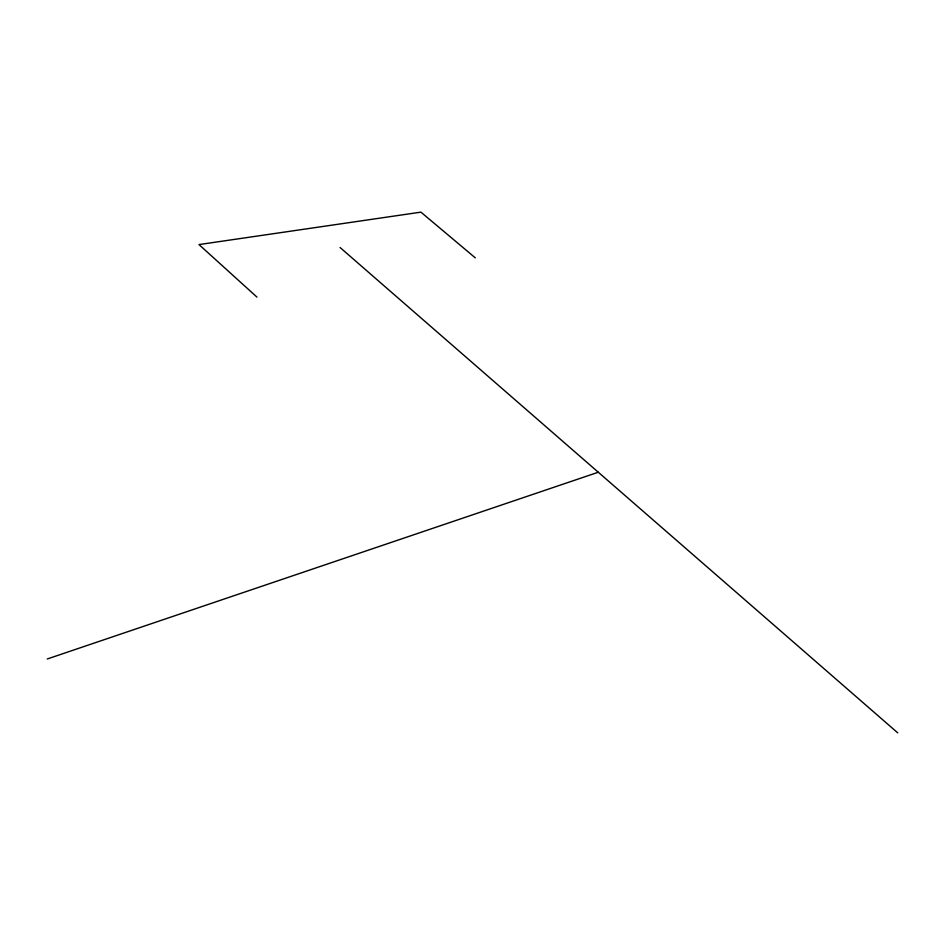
<?xml version="1.0" encoding="UTF-8"?>
<svg xmlns="http://www.w3.org/2000/svg" width="945" height="945" viewBox="0 0 945 945"><rect width="100%" height="100%" fill="white"/><g stroke="black" fill="none" stroke-linecap="round" stroke-linejoin="round"><path stroke-width="1.42" d="M47.25 658.984L598.279 472.228M475.311 257.867L420.915 212.141L198.993 244.578L256.934 297.084M340.082 247.519L897.75 732.859"/></g></svg>
